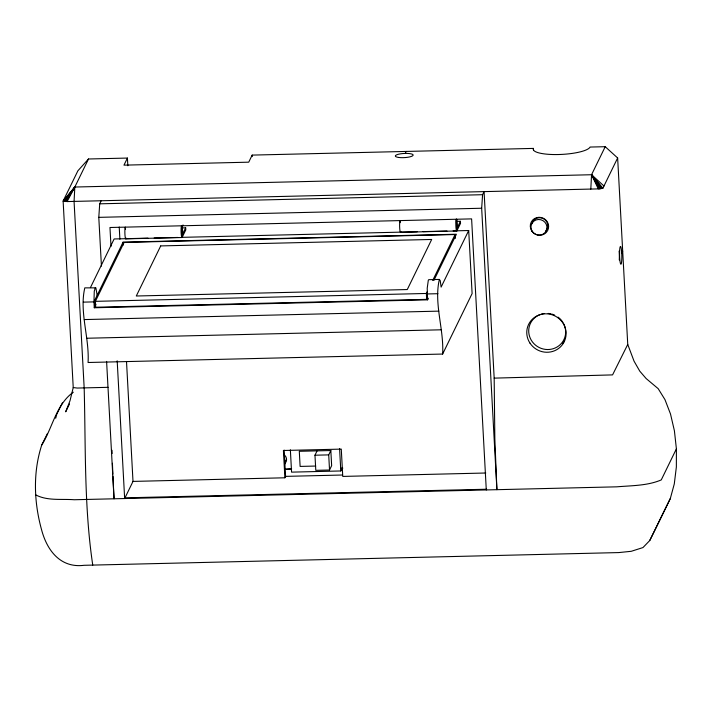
<?xml version="1.0" encoding="UTF-8"?>
<svg xmlns="http://www.w3.org/2000/svg" width="712" height="712" viewBox="0 0 712 712"><rect width="100%" height="100%" fill="white"/><g stroke="black" fill="none" stroke-linecap="round" stroke-linejoin="round"><path stroke-width="1.07" d="M69.509 403.962L65.682 411.812L70.025 400.687L73.229 387.55L63.128 201.069L77.884 170.809L88.493 158.99L127.421 158.064L123.968 165.148L248.728 162.176L252.173 155.1L533.439 148.407A28.542 6.666 -3.1 0 0 558.439 154.531A28.542 6.666 -3.1 0 0 590.061 147.055L605.218 146.699L617.642 157.966L627.744 344.448L634.054 361.18L639.794 371.183L646.149 378.553L658.191 388.672L664.972 399.637L670.508 414.001L674.406 430.787L676.4 448.863L676.364 466.974L674.291 483.911L670.33 498.498L655.263 529.399L649.736 540.542L642.972 547.564L631.241 551.302L618.719 552.583L84.087 565.301C60.769 568.265 47.099 550.901 41.527 529.594C33.953 502.129 32.85 472.305 41.75 445.009C52.617 427.752 55.972 404.683 73.309 392.187M88.493 158.99L74.822 187.034L74.066 201.416L84.167 387.898C85.769 446.994 84.016 506.624 92.756 565.097M590.8 189.116L591.556 174.734L605.218 146.699M101.433 266.11L98.79 217.356L99.716 203.819L101.202 200.766M481.668 208.242L482.585 194.705L484.08 191.653L494.173 378.134L494.84 439.001L496.905 489.678L481.668 208.242L98.79 217.356M55.687 418.273L56.818 414.108L62.398 402.85M90.424 287.612L114.134 238.965L147.98 238.155M433.848 280.475L456.392 234.23L123.069 242.16L93.957 301.879L94.278 307.771L427.601 299.841L428.295 298.426M427.645 297.358L426.666 299.36L95.702 307.237L95.381 301.345L124.11 242.418L455.075 234.542L455.288 238.467M94.954 306.24L95.924 304.264M94.278 307.771L94.963 306.356L94.643 300.464M182.156 226.799L183.046 224.974M182.032 235.263L185.663 227.813L182.361 227.893M126.505 361.438L133.002 481.41L124.653 498.542L117.186 360.797M405.288 153.409L406.258 151.434M284.836 462.729L286.562 459.187M133.002 481.41L284.889 477.788L285.574 476.373L284.159 450.126M315.683 466.048L300.117 466.413L299.298 451.292L330.831 450.536L331.65 465.666L329.531 470.018L315.79 470.338L314.971 455.208L317.089 450.865M329.531 470.018L328.713 454.888L330.831 450.536M456.784 228.721L460.415 221.281L457.113 221.352M426.666 299.36L426.355 293.469L427.325 291.475M432.682 280.483L455.075 234.542M290.363 449.842L291.564 472.136L340.799 470.961L342.036 468.425M453.135 230.893L468.701 230.519L441.111 287.114L440.238 280.662L439.366 279.424L428.757 279.674L428.321 280.172L427.209 288.262L427.601 299.841M97.161 295.302L95.871 287.862L84.808 287.862C79.139 312.061 89.552 337.853 88.066 362.497L442.633 354.051L472.109 293.575L468.701 230.519M603.972 186.001L591.556 174.734L74.822 187.034L63.128 201.069L67.115 201.576L599.593 188.858L602.895 188.226L617.642 157.966M621.727 253.187L622.697 251.203M627.744 344.448L612.569 374.895L494.173 378.134M676.4 448.863L661.252 479.924C647.324 485.851 631.651 485.548 616.797 486.83L74.288 499.744C61.561 498.765 47.17 501.07 35.6 494.813M649.736 540.542L670.33 498.498M41.75 445.009L47.392 433.635M67.115 201.576L74.822 187.034L63.377 201.238M65.887 201.558L74.822 187.034L63.946 201.389M64.801 201.496L74.822 187.034M95.426 287.603L94.269 291.155L93.957 301.879L83.34 302.137M439.366 279.424C433.697 303.623 444.11 329.407 442.633 354.051M99.716 203.819L482.585 194.705M154.148 238.013L177.733 237.452M181.934 237.345L417.223 231.747M423.124 231.605L446.976 231.044M125.739 238.849L181.96 237.514M400.5 232.308L456.712 230.973M95.381 301.345L426.355 293.469M427.28 293.949L437.898 293.7M84.283 319.572L438.841 311.135M86.757 338.245L441.315 329.798M108.046 387.328L77.216 388.058L73.229 387.55M314.971 455.208L328.713 454.888M285.085 469.057L291.644 468.905L284.862 469.528M340.647 468.202L342.837 468.149M285.574 476.373L342.356 475.02M485.771 473.008L342.757 476.417L341.279 449.112L283.412 450.491L284.889 477.788M124.992 497.839L486.634 489.233L486.287 489.936L471.611 218.887L109.968 227.502L110.992 246.379M602.895 188.226L591.556 174.734L598.311 188.938M602.468 188.413L591.556 174.734L599.593 188.858M601.738 188.582L591.556 174.734L600.759 188.742M533.439 148.407L533.537 150.33M460.415 221.281L460.531 223.354L456.899 230.804L456.276 219.251M400.171 222.669L400.064 220.595A5.945 0.748 88.6 0 0 399.726 228.525A5.945 0.748 88.6 0 0 400.856 231.578M339.588 448.667L340.799 470.961M252.173 155.1L252.262 156.595M185.663 227.813L185.779 229.896L182.147 237.345L181.524 225.793M127.421 158.064L127.84 165.762M125.419 229.211L125.303 227.128A5.945 0.748 88.6 0 0 124.974 235.067A5.945 0.748 88.6 0 0 126.104 238.12M123.069 242.16L123.22 245.053M119.224 227.021L119.892 239.241M106.595 361.402L114.036 498.792L112.95 476.23M112.416 463.272L112.861 474.076M112.024 450.278L112.122 453.526M564.313 341.119A19.803 19.099 26 0 1 562.427 343.46M284.613 455.146A5.945 5.732 26 0 1 285.058 463.307M284.56 461.234A5.945 5.732 26 0 1 284.72 464.224M619.102 251.078A8.918 1.121 88.6 0 1 619.289 259.996M563.192 322.856A18.61 17.951 26 0 1 555.591 347.794A18.61 17.951 26 0 1 530.307 338.342A18.61 17.951 26 0 1 540.559 314.401M541.467 314.117A18.61 17.951 26 0 1 544.288 313.529M548.142 313.44A18.61 17.951 26 0 1 551.026 313.885M551.96 314.134A18.61 17.951 26 0 1 554.701 315.158M558.048 317.134A18.61 17.951 26 0 1 562.694 322.038M531.98 223.719A8.055 7.77 26 0 1 543.434 218.691A8.055 7.77 26 0 1 545.757 230.955M182.584 233.233L182.539 234.648A5.945 0.748 88.6 0 1 181.569 236.651A5.945 0.748 88.6 0 1 181.124 228.49A5.945 0.748 88.6 0 1 182.103 226.487L182.272 227.457A5.945 0.748 88.6 0 1 182.584 233.233M457.344 226.692L457.3 228.107A5.945 0.748 88.6 0 1 456.321 230.118A5.945 0.748 88.6 0 1 455.876 221.948A5.945 0.748 88.6 0 1 456.855 219.946L457.024 220.916A5.945 0.748 88.6 0 1 457.344 226.692M160.707 245.916L136.295 296.005L407.273 289.553L431.686 239.463L160.707 245.916M529.933 343.05A19.803 19.099 26 0 0 563.957 342.241A19.803 19.099 26 0 0 545.383 313.805A19.803 19.099 26 0 0 529.933 343.05M531.757 230.946A9.247 8.918 26 0 0 547.644 230.572A9.247 8.918 26 0 0 538.975 217.293A9.247 8.918 26 0 0 531.757 230.946M398.934 157.486A8.918 2.083 -3.1 0 0 413.102 155.323A8.918 2.083 -3.1 0 0 400.723 153.801A8.918 2.083 -3.1 0 0 398.934 157.486M619.627 250.686A8.918 1.121 88.6 0 0 620.882 264.223A8.918 1.121 88.6 0 0 621.567 251.016A8.918 1.121 88.6 0 0 619.627 250.686M532.247 231.382A8.055 7.77 26 0 0 546.095 231.053A8.055 7.77 26 0 0 538.53 219.483A8.055 7.77 26 0 0 532.247 231.382"/></g></svg>
